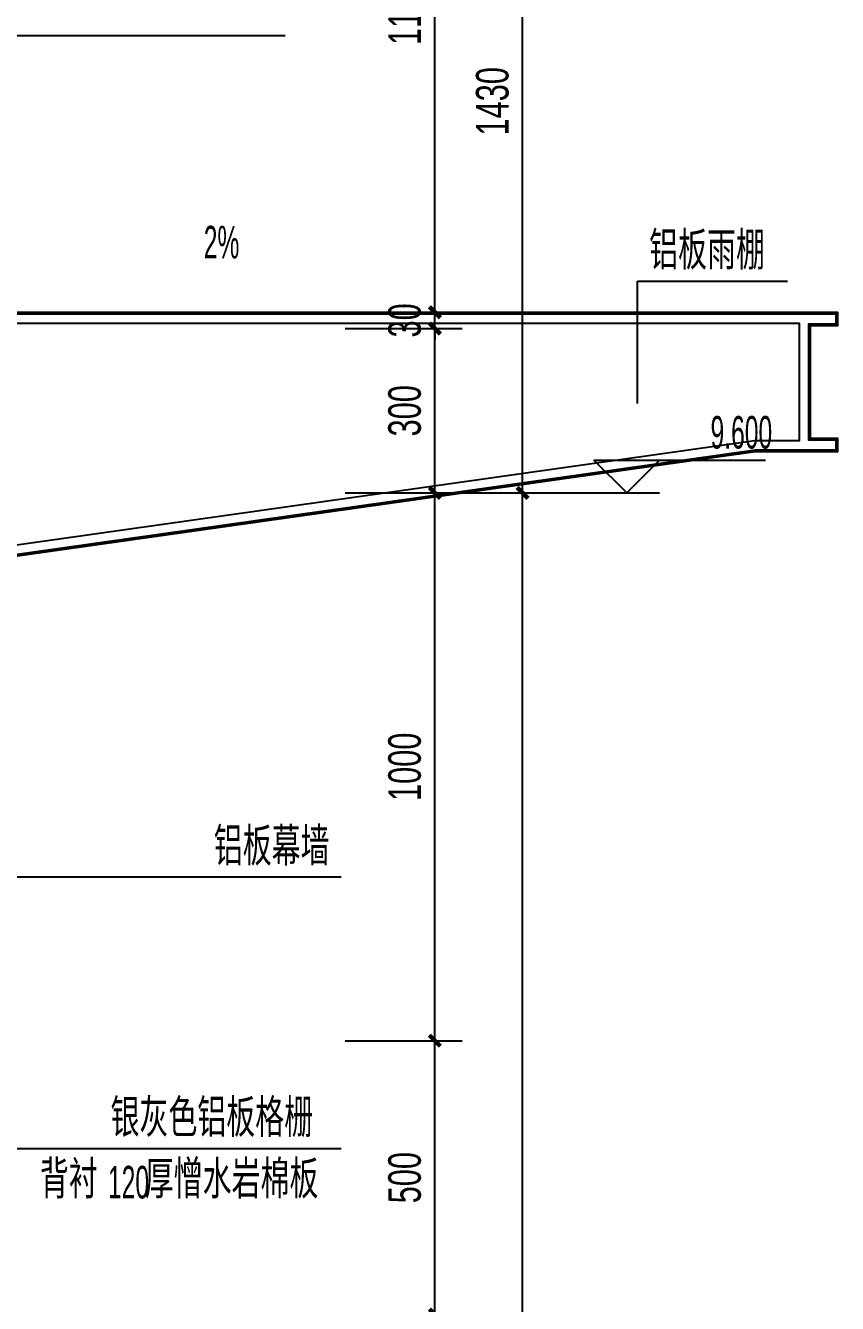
# Model space of a CAD drawing. Extents: x 57342 to 87103, y 19822 to 43940.
# Drawn here: x 80141 to 81622, y 36802 to 39135 of the extents above; entities that cross this region are included whole.
import ezdxf

# ---------------------------------------------------------------- set-up
doc = ezdxf.new("R2010")
doc.units = 0
doc.header["$LTSCALE"] = 1000
doc.header["$MEASUREMENT"] = 0
for name, color, linetype in [('01-标注_尺寸', 124, 'Continuous'), ('01-标注_标高', 200, 'Continuous'), ('01-标注_符号', 200, 'Continuous'), ('02-TEXT_标注', 130, 'Continuous'), ('D_铝板', 181, 'Continuous')]:
    doc.layers.add(name, color=color, linetype=linetype)
doc.styles.add('_TCH_DIM', font='ros.shx', dxfattribs={"width": 0.8, "bigfont": 'jd.shx'})
doc.styles.add('_TCH_DIM_T3', font='ros.shx', dxfattribs={"width": 0.705882, "bigfont": 'jd.shx'})
doc.dimstyles.new('_TCH_ARCH&&20', dxfattribs={"dimtxt": 59.5, "dimasz": 20, "dimexe": 50, "dimexo": 60, "dimgap": 25.25, "dimtad": 1, "dimdec": 0, "dimzin": 0, "dimdsep": 46, "dimtxsty": '_TCH_DIM_T3', "dimblk": 'ARCHTICK', "dimcen": 0.09, "dimclrt": 7, "dimazin": 2, "dimtfac": 1, "dimtdec": 0, "dimtix": 1, "dimtmove": 2, "dimatfit": 3, "dimfxl": 0, "dimtolj": 1, "dimtzin": 0, "dimarcsym": 0})

# ---------------------------------------------------------------- blocks, each defined once
blk = doc.blocks.new('_ArchTick')
at = {"color": 0, "linetype": 'ByBlock', "const_width": 0.4}
blk.add_lwpolyline([(-0.5, -0.5), (0.5, 0.5)], dxfattribs=at)
blk = doc.blocks.new('*D137')
at = {"layer": '01-标注_尺寸', "color": 0, "lineweight": -2, "transparency": 16777216}
for p, q in [((80724.1, 37281.6), (80937.8, 37281.6)), ((80887.8, 36781.6), (80887.8, 37281.6)), ((80724.1, 36781.6), (80937.8, 36781.6))]:
    blk.add_line(p, q, dxfattribs=at)
at = {"layer": 'Defpoints', "color": 0, "transparency": 16777216}
for p in [(80664.1, 37281.6), (80887.8, 37281.6), (80664.1, 36781.6)]:
    blk.add_point(p, dxfattribs=at)
at = {"layer": '01-标注_尺寸', "color": 0, "lineweight": -2, "transparency": 16777216, "xscale": 20, "yscale": 20, "zscale": 20}
for p, rotation in [((80887.8, 37281.6), 90), ((80887.8, 36781.6), 270)]:
    blk.add_blockref('_ArchTick', p, dxfattribs=dict(at, rotation=rotation))
at = {"layer": '01-标注_尺寸', "color": 7, "transparency": 16777216, "insert": (80832.8, 37031.6), "char_height": 59.5, "attachment_point": 5, "rotation": 90, "style": '_TCH_DIM_T3'}
blk.add_mtext('\\A1;500', dxfattribs=at)
blk = doc.blocks.new('*D138')
at = {"layer": '01-标注_尺寸', "color": 0, "lineweight": -2, "transparency": 16777216}
for p, q in [((80724.1, 38281.6), (80937.8, 38281.6)), ((80887.8, 37281.6), (80887.8, 38281.6)), ((80724.1, 37281.6), (80937.8, 37281.6))]:
    blk.add_line(p, q, dxfattribs=at)
at = {"layer": 'Defpoints', "color": 0, "transparency": 16777216}
for p in [(80664.1, 38281.6), (80887.8, 38281.6), (80664.1, 37281.6)]:
    blk.add_point(p, dxfattribs=at)
at = {"layer": '01-标注_尺寸', "color": 0, "lineweight": -2, "transparency": 16777216, "xscale": 20, "yscale": 20, "zscale": 20}
for p, rotation in [((80887.8, 38281.6), 90), ((80887.8, 37281.6), 270)]:
    blk.add_blockref('_ArchTick', p, dxfattribs=dict(at, rotation=rotation))
at = {"layer": '01-标注_尺寸', "color": 7, "transparency": 16777216, "insert": (80832.8, 37781.6), "char_height": 59.5, "attachment_point": 5, "rotation": 90, "style": '_TCH_DIM_T3'}
blk.add_mtext('\\A1;1000', dxfattribs=at)
blk = doc.blocks.new('*D139')
at = {"layer": '01-标注_尺寸', "color": 0, "lineweight": -2, "transparency": 16777216}
for p, q in [((80724.1, 38581.6), (80937.8, 38581.6)), ((80887.8, 38281.6), (80887.8, 38581.6)), ((80724.1, 38281.6), (80937.8, 38281.6))]:
    blk.add_line(p, q, dxfattribs=at)
at = {"layer": 'Defpoints', "color": 0, "transparency": 16777216}
for p in [(80664.1, 38581.6), (80887.8, 38581.6), (80664.1, 38281.6)]:
    blk.add_point(p, dxfattribs=at)
at = {"layer": '01-标注_尺寸', "color": 0, "lineweight": -2, "transparency": 16777216, "xscale": 20, "yscale": 20, "zscale": 20}
for p, rotation in [((80887.8, 38581.6), 90), ((80887.8, 38281.6), 270)]:
    blk.add_blockref('_ArchTick', p, dxfattribs=dict(at, rotation=rotation))
at = {"layer": '01-标注_尺寸', "color": 7, "transparency": 16777216, "insert": (80832.8, 38431.6), "char_height": 59.5, "attachment_point": 5, "rotation": 90, "style": '_TCH_DIM_T3'}
blk.add_mtext('\\A1;300', dxfattribs=at)
blk = doc.blocks.new('*D140')
at = {"layer": '01-标注_尺寸', "color": 0, "lineweight": -2, "transparency": 16777216}
for p, q in [((80724.1, 38611.6), (80937.8, 38611.6)), ((80887.8, 38611.6), (80887.8, 38631.6)), ((80887.8, 38581.6), (80887.8, 38611.6)), ((80724.1, 38581.6), (80937.8, 38581.6)), ((80887.8, 38581.6), (80887.8, 38561.6))]:
    blk.add_line(p, q, dxfattribs=at)
at = {"layer": 'Defpoints', "color": 0, "transparency": 16777216}
for p in [(80664.1, 38611.6), (80887.8, 38611.6), (80664.1, 38581.6)]:
    blk.add_point(p, dxfattribs=at)
at = {"layer": '01-标注_尺寸', "color": 0, "lineweight": -2, "transparency": 16777216, "xscale": 20, "yscale": 20, "zscale": 20}
for p, rotation in [((80887.8, 38611.6), 270), ((80887.8, 38581.6), 90)]:
    blk.add_blockref('_ArchTick', p, dxfattribs=dict(at, rotation=rotation))
at = {"layer": '01-标注_尺寸', "color": 7, "transparency": 16777216, "insert": (80832.8, 38596.6), "char_height": 59.5, "attachment_point": 5, "rotation": 90, "style": '_TCH_DIM_T3'}
blk.add_mtext('\\A1;30', dxfattribs=at)
blk = doc.blocks.new('*D141')
at = {"layer": '01-标注_尺寸', "color": 0, "lineweight": -2, "transparency": 16777216}
for p, q in [((80724.1, 39711.6), (80937.8, 39711.6)), ((80887.8, 38611.6), (80887.8, 39711.6)), ((80724.1, 38611.6), (80937.8, 38611.6))]:
    blk.add_line(p, q, dxfattribs=at)
at = {"layer": 'Defpoints', "color": 0, "transparency": 16777216}
for p in [(80664.1, 39711.6), (80887.8, 39711.6), (80664.1, 38611.6)]:
    blk.add_point(p, dxfattribs=at)
at = {"layer": '01-标注_尺寸', "color": 0, "lineweight": -2, "transparency": 16777216, "xscale": 20, "yscale": 20, "zscale": 20}
for p, rotation in [((80887.8, 39711.6), 90), ((80887.8, 38611.6), 270)]:
    blk.add_blockref('_ArchTick', p, dxfattribs=dict(at, rotation=rotation))
at = {"layer": '01-标注_尺寸', "color": 7, "transparency": 16777216, "insert": (80832.8, 39161.6), "char_height": 59.5, "attachment_point": 5, "rotation": 90, "style": '_TCH_DIM_T3'}
blk.add_mtext('\\A1;1100', dxfattribs=at)
blk = doc.blocks.new('*D145')
at = {"layer": '01-标注_尺寸', "color": 0, "lineweight": -2, "transparency": 16777216}
for p, q in [((80884.1, 38281.6), (81097.8, 38281.6)), ((81047.8, 34581.6), (81047.8, 38281.6)), ((80884.1, 34581.6), (81097.8, 34581.6))]:
    blk.add_line(p, q, dxfattribs=at)
at = {"layer": 'Defpoints', "color": 0, "transparency": 16777216}
for p in [(80824.1, 38281.6), (81047.8, 38281.6), (80824.1, 34581.6)]:
    blk.add_point(p, dxfattribs=at)
at = {"layer": '01-标注_尺寸', "color": 0, "lineweight": -2, "transparency": 16777216, "xscale": 20, "yscale": 20, "zscale": 20}
for p, rotation in [((81047.8, 38281.6), 90), ((81047.8, 34581.6), 270)]:
    blk.add_blockref('_ArchTick', p, dxfattribs=dict(at, rotation=rotation))
at = {"layer": '01-标注_尺寸', "color": 7, "transparency": 16777216, "insert": (80992.8, 36431.6), "char_height": 59.5, "attachment_point": 5, "rotation": 90, "style": '_TCH_DIM_T3'}
blk.add_mtext('\\A1;4500', dxfattribs=at)
blk = doc.blocks.new('*D146')
at = {"layer": '01-标注_尺寸', "color": 0, "lineweight": -2, "transparency": 16777216}
for p, q in [((80884.1, 39711.6), (81097.8, 39711.6)), ((81047.8, 38281.6), (81047.8, 39711.6)), ((80884.1, 38281.6), (81097.8, 38281.6))]:
    blk.add_line(p, q, dxfattribs=at)
at = {"layer": 'Defpoints', "color": 0, "transparency": 16777216}
for p in [(80824.1, 39711.6), (81047.8, 39711.6), (80824.1, 38281.6)]:
    blk.add_point(p, dxfattribs=at)
at = {"layer": '01-标注_尺寸', "color": 0, "lineweight": -2, "transparency": 16777216, "xscale": 20, "yscale": 20, "zscale": 20}
for p, rotation in [((81047.8, 39711.6), 90), ((81047.8, 38281.6), 270)]:
    blk.add_blockref('_ArchTick', p, dxfattribs=dict(at, rotation=rotation))
at = {"layer": '01-标注_尺寸', "color": 7, "transparency": 16777216, "insert": (80992.8, 38996.6), "char_height": 59.5, "attachment_point": 5, "rotation": 90, "style": '_TCH_DIM_T3'}
blk.add_mtext('\\A1;1430', dxfattribs=at)

msp = doc.modelspace()

# ---------------------------------------------------------------- linework, layer by layer
at = {"layer": '01-标注_标高'}
for p, q in [((81237.8, 38281.6), (81177.8, 38341.6)), ((81177.8, 38341.6), (81490.8, 38341.6)), ((81237.8, 38281.6), (81297.8, 38341.6)), ((81097.8, 38281.6), (81297.8, 38281.6))]:
    msp.add_line(p, q, dxfattribs=at)
at = {"layer": '01-标注_符号'}
for p, q in [((80022.2, 39116.6), (80209, 39116.6)), ((80209, 39116.6), (80614.7, 39116.6)), ((81257.5, 38444.9), (81257.5, 38668.4)), ((81257.5, 38668.4), (81531.1, 38668.4))]:
    msp.add_line(p, q, dxfattribs=at)
msp.add_lwpolyline([(80373.8, 38688.7, 0, 0, 0), (80541.1, 38688.7, 16, 0, 0), (80601.1, 38688.7, 0, 0, 0)], format="xyseb", dxfattribs=at)
for points in [[(80716.6, 37580.4), (80022.2, 37580.4)], [(80716.6, 37084.1), (79974.6, 37084.1)]]:
    msp.add_lwpolyline(points, dxfattribs=at)
at = {"layer": 'D_铝板'}
for points in [[(79822.2, 38611.6), (81622.2, 38611.6), (81622.2, 38586.6), (81572.2, 38586.6), (81572.2, 38381.6), (81622.2, 38381.6), (81622.2, 38356.6), (81472.2, 38356.6), (80022.2, 38151.6), (79822.2, 38151.6), (79822.2, 38611.6)], [(79822.2, 38608.6), (81619.2, 38608.6), (81619.2, 38589.6), (81569.2, 38589.6), (81569.2, 38378.6), (81619.2, 38378.6), (81619.2, 38359.6), (81472, 38359.6), (80022, 38154.6), (79822.2, 38154.6)]]:
    msp.add_lwpolyline(points, dxfattribs=at)
msp.add_lwpolyline([(79842.2, 38171.6), (79842.2, 38591.6), (81552.2, 38591.6), (81552.2, 38376.6), (81471.1, 38376.6), (80021.1, 38171.6)], close=True, dxfattribs=at)

# ---------------------------------------------------------------- texts
at = {"layer": '02-TEXT_标注', "style": '_TCH_DIM'}
for s, height, width, p in [('2%%%', 59.5, 0.564706, (80466.1, 38709.7)), ('铝板雨棚', 69.46, 0.8, (81278.7, 38689.4)), ('9.600', 59.5, 0.564706, (81390.7, 38362.6))]:
    msp.add_text(s, height=height, dxfattribs=dict(at, width=width)).set_placement(p)
for s, height, width, p in [('铝板幕墙', 69.46, 0.8, (80484.4, 37601.4)), ('银灰色铝板格栅', 69.46, 0.8, (80296, 37106)), ('背衬', 69.46, 0.8, (80167.1, 36993.6)), ('厚憎水岩棉板', 69.46, 0.8, (80358.5, 36993.6)), ('120', 59.5, 0.564706, (80291.3, 36993.6))]:
    msp.add_text(s, height=height, rotation=360, dxfattribs=dict(at, width=width)).set_placement(p)

# ---------------------------------------------------------------- dimensions: what is measured, and where the dimension line sits
at = {"layer": '01-标注_尺寸'}
for p1, p2, picture, middle in [((80664.1, 38611.6), (80664.1, 39711.6), '*D141', (80832.8, 39161.6)), ((80824.1, 38281.6), (80824.1, 39711.6), '*D146', (80992.8, 38996.6)), ((80664.1, 38581.6), (80664.1, 38611.6), '*D140', (80832.8, 38596.6)), ((80664.1, 38281.6), (80664.1, 38581.6), '*D139', (80832.8, 38431.6)), ((80664.1, 37281.6), (80664.1, 38281.6), '*D138', (80832.8, 37781.6)), ((80664.1, 36781.6), (80664.1, 37281.6), '*D137', (80832.8, 37031.6))]:
    dim = msp.add_aligned_dim(p1=p1, p2=p2, distance=-223.7, dimstyle='_TCH_ARCH&&20', dxfattribs=at)
    dim.commit()
    dim.dimension.update_dxf_attribs({"geometry": picture, "text_midpoint": middle})
dim = msp.add_aligned_dim(p1=(80824.1, 34581.6), p2=(80824.1, 38281.6), distance=-223.7, text='4500', dimstyle='_TCH_ARCH&&20', dxfattribs=at)
dim.commit()
dim.dimension.update_dxf_attribs({"geometry": '*D145', "text_midpoint": (80992.8, 36431.6)})

doc.saveas('drawing.dxf')
